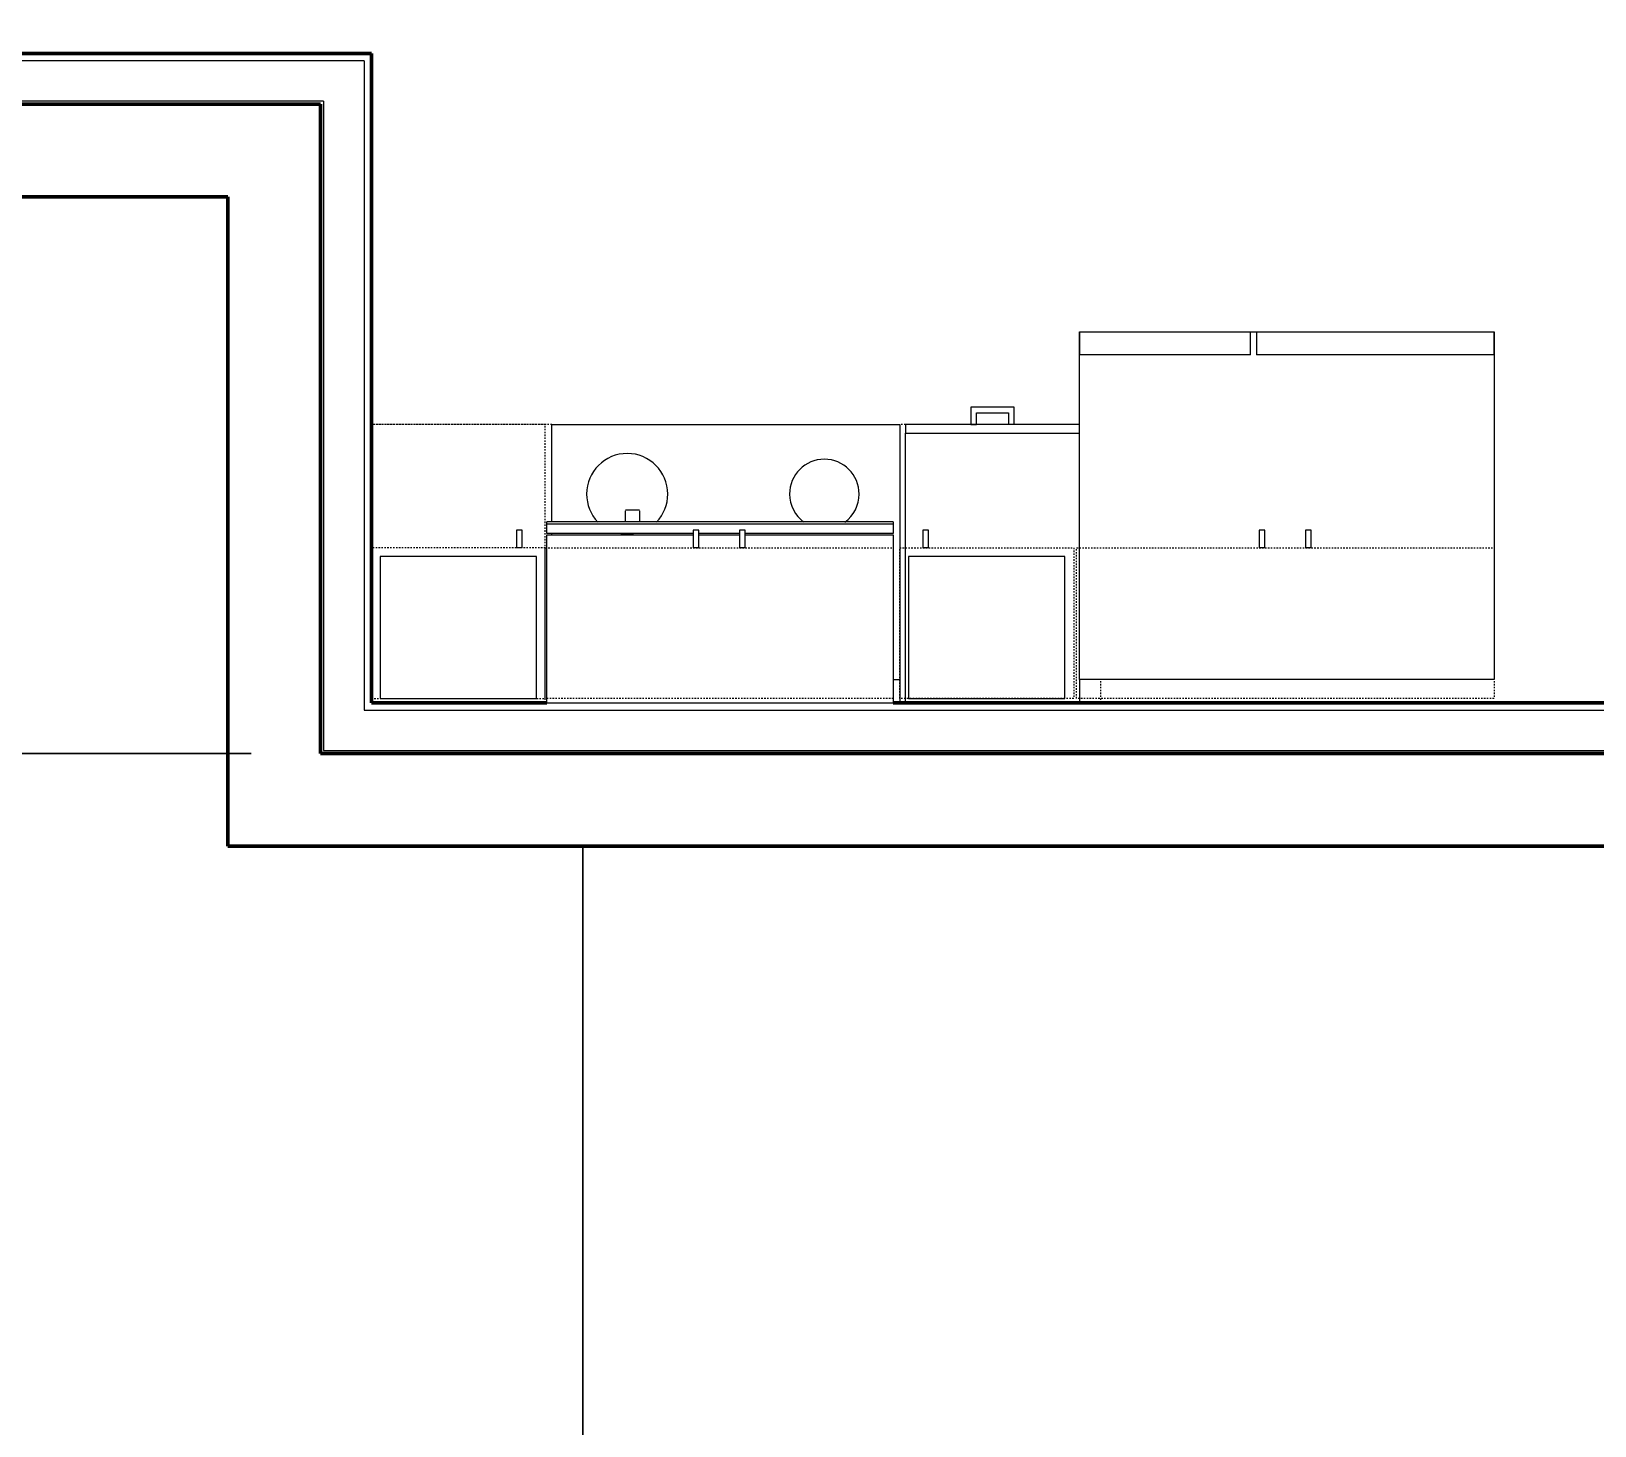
# Model space of a CAD drawing. Header units: inches. Extents: x -4266 to -1814, y 9706 to 12441.
# Drawn here: x -3772.3 to -3637.5, y 11725 to 11845.3 of the extents above; entities that cross this region are included whole.
import ezdxf

# ---------------------------------------------------------------- set-up
doc = ezdxf.new("R2010")
doc.units = ezdxf.units.IN
doc.header["$MEASUREMENT"] = 0
doc.linetypes.add('Dash', pattern=[0.25, 0.125, -0.125])
for name, color, linetype, lineweight in [('A-ANNO-DIMS', 211, 'Continuous', 9), ('A-ANNO-DIMS-96', 211, 'Continuous', 9), ('A-FLOR-2', 10, 'Continuous', 13), ('A-WALL', 113, 'Continuous', 13), ('A-WALL-3', 250, 'Continuous', 50), ('A-WALL-9', 113, 'Continuous', 50), ('Q-CASE-2', 7, 'Continuous', 9), ('Q-CASE-4', 7, 'Dash', 9), ('Q-CASE-HDLN-1', 7, 'Dash', 9), ('Q-SPCQ-2', 7, 'Continuous', 9)]:
    doc.layers.add(name, color=color, linetype=linetype, lineweight=lineweight)
doc.styles.add('Century Gothic', font='ufonts.com_century-gothic.ttf', dxfattribs={"height": 9})
doc.dimstyles.new('OD__1_16__Tol__', dxfattribs={"dimscale": 12, "dimtxt": 9.397514, "dimasz": 1, "dimexe": 0.75, "dimexo": 0.5, "dimgap": 0.125, "dimtad": 1, "dimdec": 4, "dimrnd": 0.0625, "dimzin": 3, "dimdsep": 46, "dimlunit": 4, "dimtxsty": 'Century Gothic', "dimblk1": 'OBLIQUE', "dimblk2": 'OBLIQUE', "dimsah": 1, "dimcen": 0.09, "dimdle": 0.75, "dimazin": 0, "dimtfac": 1, "dimtdec": 4, "dimtix": 1, "dimtmove": 0, "dimatfit": 3, "dimfxl": 1, "dimtvp": 1, "dimtfill": 1, "dimfrac": 2, "dimtolj": 1, "dimtzin": 0, "dimarcsym": 2})

# ---------------------------------------------------------------- blocks, each defined once
blk = doc.blocks.new('DIMBLOCK17-FLOOR PLAN - 1ST FLOOR')
at = {"layer": 'A-ANNO-DIMS-96', "lineweight": 50}
for p, q in [((-4038.48, 11782.99), (-4044.48, 11788.99)), ((-4038.48, 11782.99), (-4032.48, 11776.99)), ((-4038.48, 11278.16), (-4044.48, 11284.16)), ((-4038.48, 11278.16), (-4032.48, 11272.16))]:
    blk.add_line(p, q, dxfattribs=at)
at = {"layer": 'A-ANNO-DIMS-96'}
for p, q in [((-3753.32, 11782.99), (-4047.48, 11782.99)), ((-4038.48, 11278.16), (-4038.48, 11782.99)), ((-4038.48, 11782.99), (-3753.32, 11782.99)), ((-3832.41, 11278.16), (-4047.48, 11278.16)), ((-4038.48, 11278.16), (-3832.41, 11278.16))]:
    blk.add_line(p, q, dxfattribs=at)
at = {"layer": 'A-ANNO-DIMS-96', "color": 0, "char_height": 9, "attachment_point": 1, "rotation": 90, "line_spacing_factor": 0.984502, "style": 'Century Gothic', "bg_fill": 3, "box_fill_scale": 1.25, "bg_fill_color": 256, "bg_fill_true_color": 13158600, "bg_fill_transparency": 0}
for s, insert, width in [('42\' - 0 13/16"', (-4051.52, 11492.84), 90.5741), ('504.8', (-4033.75, 11514.84), 37.7691)]:
    blk.add_mtext(s, dxfattribs=dict(at, insert=insert, width=width))
blk = doc.blocks.new('_Oblique')
at = {"color": 0, "linetype": 'ByBlock', "lineweight": -2}
blk.add_line((-0.5, -0.5), (0.5, 0.5), dxfattribs=at)
blk = doc.blocks.new('DIMBLOCK18-FLOOR PLAN - 1ST FLOOR')
at = {"layer": 'A-ANNO-DIMS-96', "lineweight": 50}
for p, q in [((-4038.48, 12087.19), (-4044.48, 12093.19)), ((-4038.48, 12087.19), (-4032.48, 12081.19)), ((-4038.48, 11782.99), (-4044.48, 11788.99)), ((-4038.48, 11782.99), (-4032.48, 11776.99))]:
    blk.add_line(p, q, dxfattribs=at)
at = {"layer": 'A-ANNO-DIMS-96'}
for p, q in [((-2526.32, 12087.19), (-4047.48, 12087.19)), ((-4038.48, 11782.99), (-4038.48, 12087.19)), ((-4038.48, 12087.19), (-2526.32, 12087.19)), ((-3753.32, 11782.99), (-4047.48, 11782.99)), ((-4038.48, 11782.99), (-3753.32, 11782.99))]:
    blk.add_line(p, q, dxfattribs=at)
at = {"layer": 'A-ANNO-DIMS-96', "color": 0, "char_height": 9, "attachment_point": 1, "rotation": 90, "line_spacing_factor": 0.984502, "style": 'Century Gothic', "bg_fill": 3, "box_fill_scale": 1.25, "bg_fill_color": 256, "bg_fill_true_color": 13158600, "bg_fill_transparency": 0}
for s, insert, width in [('25\' - 4 3/16"', (-4051.52, 11900.86), 82.1611), ('304.2', (-4033.75, 11919.35), 37.7691)]:
    blk.add_mtext(s, dxfattribs=dict(at, insert=insert, width=width))

msp = doc.modelspace()

# ---------------------------------------------------------------- linework, layer by layer
at = {"layer": 'A-FLOR-2'}
for p, q in [((-3724.72374, 11774.9894), (-3724.72374, 11550.9894)), ((-3724.72374, 11550.9894), (-3724.72374, 11774.9894))]:
    msp.add_line(p, q, dxfattribs=at)
at = {"layer": 'A-WALL'}
for p, q in [((-3743.57374, 11842.7394), (-3823.82374, 11842.7394)), ((-3743.57374, 11842.7394), (-3743.57374, 11786.7394)), ((-3747.07374, 11839.2394), (-3823.82374, 11839.2394)), ((-3747.07374, 11839.2394), (-3747.07374, 11783.2394)), ((-3743.57374, 11786.7394), (-3467.14874, 11786.7394)), ((-3747.07374, 11783.2394), (-3203.07374, 11783.2394))]:
    msp.add_line(p, q, dxfattribs=at)
at = {"layer": 'A-WALL-9'}
for p, q in [((-3742.94874, 11843.3644), (-3823.82374, 11843.3644)), ((-3742.94874, 11787.3644), (-3742.94874, 11843.3644)), ((-3823.82374, 11838.9894), (-3747.32374, 11838.9894)), ((-3747.32374, 11838.9894), (-3747.32374, 11782.9894)), ((-3727.83063, 11787.3644), (-3742.94874, 11787.3644)), ((-3467.77374, 11787.3644), (-3697.94874, 11787.3644)), ((-3747.32374, 11782.9894), (-3203.32374, 11782.9894))]:
    msp.add_line(p, q, dxfattribs=at)

# ---------------------------------------------------------------- next in the draw order: dimensions: what is measured, and where the dimension line sits
at = {"layer": 'A-ANNO-DIMS'}
dim = msp.add_linear_dim(base=(-4038.48434, 11782.9894), p1=(-3826.41124, 11278.1644), p2=(-3747.32374, 11782.9894), angle=90, dimstyle='OD__1_16__Tol__', override={"dimpost": '<>\\X', "dimfxl": 510.982498}, dxfattribs=at)
dim.commit()
dim.dimension.update_dxf_attribs({"geometry": 'DIMBLOCK17-FLOOR PLAN - 1ST FLOOR', "text_midpoint": (-4038.48434, 11530.5769)})

# ---------------------------------------------------------------- next in the draw order: linework, layer by layer
at = {"layer": 'A-WALL-3'}
for p, q in [((-3755.32374, 11774.9894), (-3747.32374, 11774.9894)), ((-3747.32374, 11774.9894), (-3211.32374, 11774.9894))]:
    msp.add_line(p, q, dxfattribs=at)

# ---------------------------------------------------------------- next in the draw order: dimensions: what is measured, and where the dimension line sits
at = {"layer": 'A-ANNO-DIMS'}
dim = msp.add_linear_dim(base=(-4038.48434, 12087.1894), p1=(-3747.32374, 11782.9894), p2=(-2520.32374, 12087.1894), angle=90, dimstyle='OD__1_16__Tol__', override={"dimpost": '<>\\X', "dimfxl": 1264.146605}, dxfattribs=at)
dim.commit()
dim.dimension.update_dxf_attribs({"geometry": 'DIMBLOCK18-FLOOR PLAN - 1ST FLOOR', "text_midpoint": (-4038.48434, 11935.0894)})

# ---------------------------------------------------------------- next in the draw order: linework, layer by layer
at = {"layer": 'A-WALL-3'}
for p, q in [((-3755.32374, 11838.9894), (-3819.32374, 11838.9894)), ((-3747.32374, 11838.9894), (-3755.32374, 11838.9894)), ((-3747.32374, 11782.9894), (-3747.32374, 11838.9894)), ((-3819.32374, 11830.9894), (-3755.32374, 11830.9894)), ((-3755.32374, 11830.9894), (-3755.32374, 11774.9894)), ((-3203.32374, 11782.9894), (-3747.32374, 11782.9894))]:
    msp.add_line(p, q, dxfattribs=at)
at = {"layer": 'Q-CASE-2'}
for p, q in [((-3687.51468, 11812.8644), (-3691.26468, 11812.8644)), ((-3691.26468, 11812.8644), (-3691.26468, 11811.3644)), ((-3690.76531, 11812.36502), (-3688.01405, 11812.36502)), ((-3690.76531, 11811.3644), (-3690.76531, 11812.36502)), ((-3688.01405, 11812.36502), (-3688.01405, 11811.3644)), ((-3687.51468, 11811.3644), (-3687.51468, 11812.8644)), ((-3696.88968, 11811.3644), (-3696.88968, 11810.6144)), ((-3681.88968, 11811.3644), (-3696.88968, 11811.3644)), ((-3691.26468, 11811.3644), (-3690.76531, 11811.3644)), ((-3687.51468, 11811.3644), (-3688.01405, 11811.3644)), ((-3696.88968, 11787.3644), (-3696.88968, 11810.6144)), ((-3696.88968, 11810.6144), (-3681.88968, 11810.6144)), ((-3697.94874, 11802.96374), (-3727.83063, 11802.96374)), ((-3727.83063, 11802.7581), (-3727.83063, 11802.96374)), ((-3719.8385, 11803.96354), (-3721.03061, 11803.96354)), ((-3721.03061, 11802.99917), (-3721.03061, 11803.91438)), ((-3719.8385, 11803.91438), (-3719.8385, 11802.99917)), ((-3697.94874, 11802.96374), (-3697.94874, 11802.7581)), ((-3729.94874, 11802.23865), (-3730.43718, 11802.23865)), ((-3730.43718, 11802.23865), (-3730.43718, 11800.7394)), ((-3729.94874, 11800.7394), (-3729.94874, 11802.23865)), ((-3697.94874, 11802.7581), (-3727.83063, 11802.7581)), ((-3727.83063, 11801.9707), (-3727.83063, 11802.7581)), ((-3715.19874, 11801.9707), (-3727.83063, 11801.9707)), ((-3727.83063, 11787.3644), (-3727.83063, 11801.85259)), ((-3727.83063, 11801.85259), (-3715.19874, 11801.85259)), ((-3714.71029, 11802.23865), (-3715.19874, 11802.23865)), ((-3715.19874, 11802.23865), (-3715.19874, 11800.7394)), ((-3714.71029, 11800.7394), (-3714.71029, 11802.23865)), ((-3711.19874, 11801.9707), (-3714.71029, 11801.9707)), ((-3714.71029, 11801.85259), (-3711.19874, 11801.85259)), ((-3710.71029, 11802.23865), (-3711.19874, 11802.23865)), ((-3711.19874, 11802.23865), (-3711.19874, 11800.7394)), ((-3710.71029, 11800.7394), (-3710.71029, 11802.23865)), ((-3697.94874, 11801.9707), (-3710.71029, 11801.9707)), ((-3710.71029, 11801.85259), (-3697.94874, 11801.85259)), ((-3697.94874, 11802.7581), (-3697.94874, 11801.9707)), ((-3697.94874, 11801.85259), (-3697.94874, 11787.3644)), ((-3694.90124, 11802.23865), (-3695.38968, 11802.23865)), ((-3695.38968, 11802.23865), (-3695.38968, 11800.7394)), ((-3694.90124, 11800.7394), (-3694.90124, 11802.23865)), ((-3665.90124, 11802.23865), (-3666.38968, 11802.23865)), ((-3666.38968, 11802.23865), (-3666.38968, 11800.7394)), ((-3665.90124, 11800.7394), (-3665.90124, 11802.23865)), ((-3661.90124, 11802.23865), (-3662.38968, 11802.23865)), ((-3662.38968, 11802.23865), (-3662.38968, 11800.7394)), ((-3661.90124, 11800.7394), (-3661.90124, 11802.23865)), ((-3729.94874, 11800.7394), (-3730.43718, 11800.7394)), ((-3714.71029, 11800.7394), (-3715.19874, 11800.7394)), ((-3710.71029, 11800.7394), (-3711.19874, 11800.7394)), ((-3694.90124, 11800.7394), (-3695.38968, 11800.7394)), ((-3665.90124, 11800.7394), (-3666.38968, 11800.7394)), ((-3661.90124, 11800.7394), (-3662.38968, 11800.7394)), ((-3742.19874, 11799.9894), (-3742.19874, 11787.7394)), ((-3728.69874, 11799.9894), (-3742.19874, 11799.9894)), ((-3728.69874, 11787.7394), (-3728.69874, 11799.9894)), ((-3683.13968, 11799.9894), (-3696.63968, 11799.9894)), ((-3696.63968, 11799.9894), (-3696.63968, 11787.7394)), ((-3683.13968, 11787.7394), (-3683.13968, 11799.9894)), ((-3681.88968, 11789.3644), (-3681.88968, 11787.3644)), ((-3742.19874, 11787.7394), (-3728.69874, 11787.7394)), ((-3727.83063, 11787.3644), (-3697.94874, 11787.3644)), ((-3696.63968, 11787.7394), (-3683.13968, 11787.7394))]:
    msp.add_line(p, q, dxfattribs=at)
at = {"layer": 'Q-CASE-4'}
for p, q in [((-3727.94874, 11811.3644), (-3742.94874, 11811.3644)), ((-3727.94874, 11787.3644), (-3727.94874, 11811.3644)), ((-3742.94874, 11800.7394), (-3742.94874, 11787.7394)), ((-3727.94874, 11800.7394), (-3742.94874, 11800.7394)), ((-3727.94874, 11787.7394), (-3727.94874, 11800.7394)), ((-3727.94874, 11787.7394), (-3727.94874, 11800.7394)), ((-3727.94874, 11800.7394), (-3697.94874, 11800.7394)), ((-3697.94874, 11800.7394), (-3697.94874, 11787.7394)), ((-3697.38968, 11787.7394), (-3697.38968, 11800.7394)), ((-3697.38968, 11800.7394), (-3682.38968, 11800.7394)), ((-3682.38968, 11800.7394), (-3682.38968, 11787.7394)), ((-3682.13968, 11787.7394), (-3682.13968, 11800.7394)), ((-3682.13968, 11800.7394), (-3646.13968, 11800.7394)), ((-3646.13968, 11800.7394), (-3646.13968, 11787.7394)), ((-3742.94874, 11787.7394), (-3727.94874, 11787.7394)), ((-3697.94874, 11787.7394), (-3727.94874, 11787.7394)), ((-3682.38968, 11787.7394), (-3697.38968, 11787.7394)), ((-3646.13968, 11787.7394), (-3682.13968, 11787.7394))]:
    msp.add_line(p, q, dxfattribs=at)
at = {"layer": 'Q-CASE-HDLN-1'}
for p, q in [((-3727.38968, 11811.3644), (-3742.94874, 11811.3644)), ((-3681.88968, 11811.3644), (-3697.38968, 11811.3644)), ((-3680.04874, 11787.3644), (-3680.04874, 11789.3644))]:
    msp.add_line(p, q, dxfattribs=at)
at = {"layer": 'Q-SPCQ-2'}
for p, q in [((-3681.88968, 11819.3644), (-3646.13968, 11819.3644)), ((-3681.88968, 11789.3644), (-3681.88968, 11819.3644)), ((-3681.88968, 11819.3644), (-3667.13968, 11819.3644)), ((-3681.88968, 11819.3644), (-3681.88968, 11817.3644)), ((-3667.13968, 11817.3644), (-3667.13968, 11819.3644)), ((-3666.63968, 11819.3644), (-3646.13968, 11819.3644)), ((-3666.63968, 11819.3644), (-3666.63968, 11817.3644)), ((-3646.13968, 11819.3644), (-3646.13968, 11789.3644)), ((-3646.13968, 11817.3644), (-3646.13968, 11819.3644)), ((-3667.13968, 11817.3644), (-3681.88968, 11817.3644)), ((-3646.13968, 11817.3644), (-3666.63968, 11817.3644)), ((-3727.38968, 11811.3644), (-3697.38968, 11811.3644)), ((-3727.38968, 11802.96374), (-3727.38968, 11811.3644)), ((-3697.38968, 11811.3644), (-3697.38968, 11787.3644)), ((-3727.38968, 11801.85259), (-3727.38968, 11801.9707)), ((-3697.94874, 11789.3644), (-3697.38968, 11789.3644)), ((-3646.13968, 11789.3644), (-3681.88968, 11789.3644))]:
    msp.add_line(p, q, dxfattribs=at)
for centre, radius, start, end in [((-3720.88968, 11805.3644), 3.5, 0, 180), ((-3703.88968, 11805.3644), 3, 0, 180), ((-3720.88968, 11805.3644), 3.5, 180, 223.529417), ((-3720.88968, 11805.3644), 3.5, 316.470583, 0), ((-3703.88968, 11805.3644), 3, 180, 234.0352423), ((-3703.88968, 11805.3644), 3, 306.0366505, 0), ((-3720.88968, 11805.3644), 3.5, 261.0227551, 278.9772449)]:
    msp.add_arc(centre, radius, start, end, dxfattribs=at)

doc.saveas('drawing.dxf')
